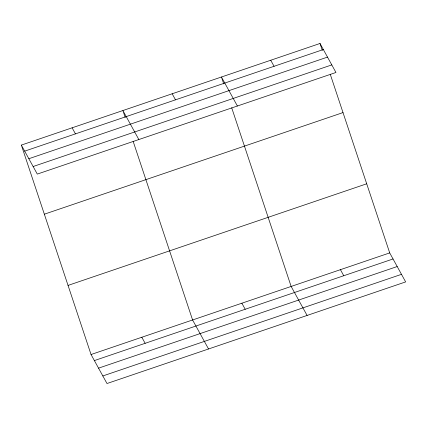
<?xml version="1.0" encoding="UTF-8"?>
<svg xmlns="http://www.w3.org/2000/svg" width="427" height="427" viewBox="0 0 427 427"><rect width="100%" height="100%" fill="white"/><g stroke="black" fill="none" stroke-linecap="round" stroke-linejoin="round"><path stroke-width="0.64" d="M21.35 145.089L320.01 43.474L335.953 72.478L37.293 174.093L21.35 145.089L91.047 354.522L106.99 383.526L405.65 281.911L389.707 252.907L330.252 74.261M24.681 151.147L323.34 49.532M28.844 158.721L327.504 57.106M33.135 166.519L331.795 64.904M44.349 214.199L343.009 112.584M68.048 285.407L366.708 183.791M91.047 354.522L389.707 252.907M94.378 360.585L393.037 258.97M98.541 368.154L397.201 266.539M102.827 375.957L401.487 274.342M270.729 60.239L274.065 66.302M340.426 269.672L343.756 275.735M237.396 106.008L221.453 77.004L223.753 83.916M307.093 315.446L291.145 286.442L231.696 107.791M172.172 93.775L175.508 99.833M241.869 303.207L245.199 309.271M138.839 139.544L122.896 110.54L125.196 117.452M208.536 348.976L192.588 319.972L133.139 141.326M72.12 127.812L75.456 133.875M141.817 337.25L145.148 343.308M320.01 43.474L322.31 50.386"/></g></svg>
